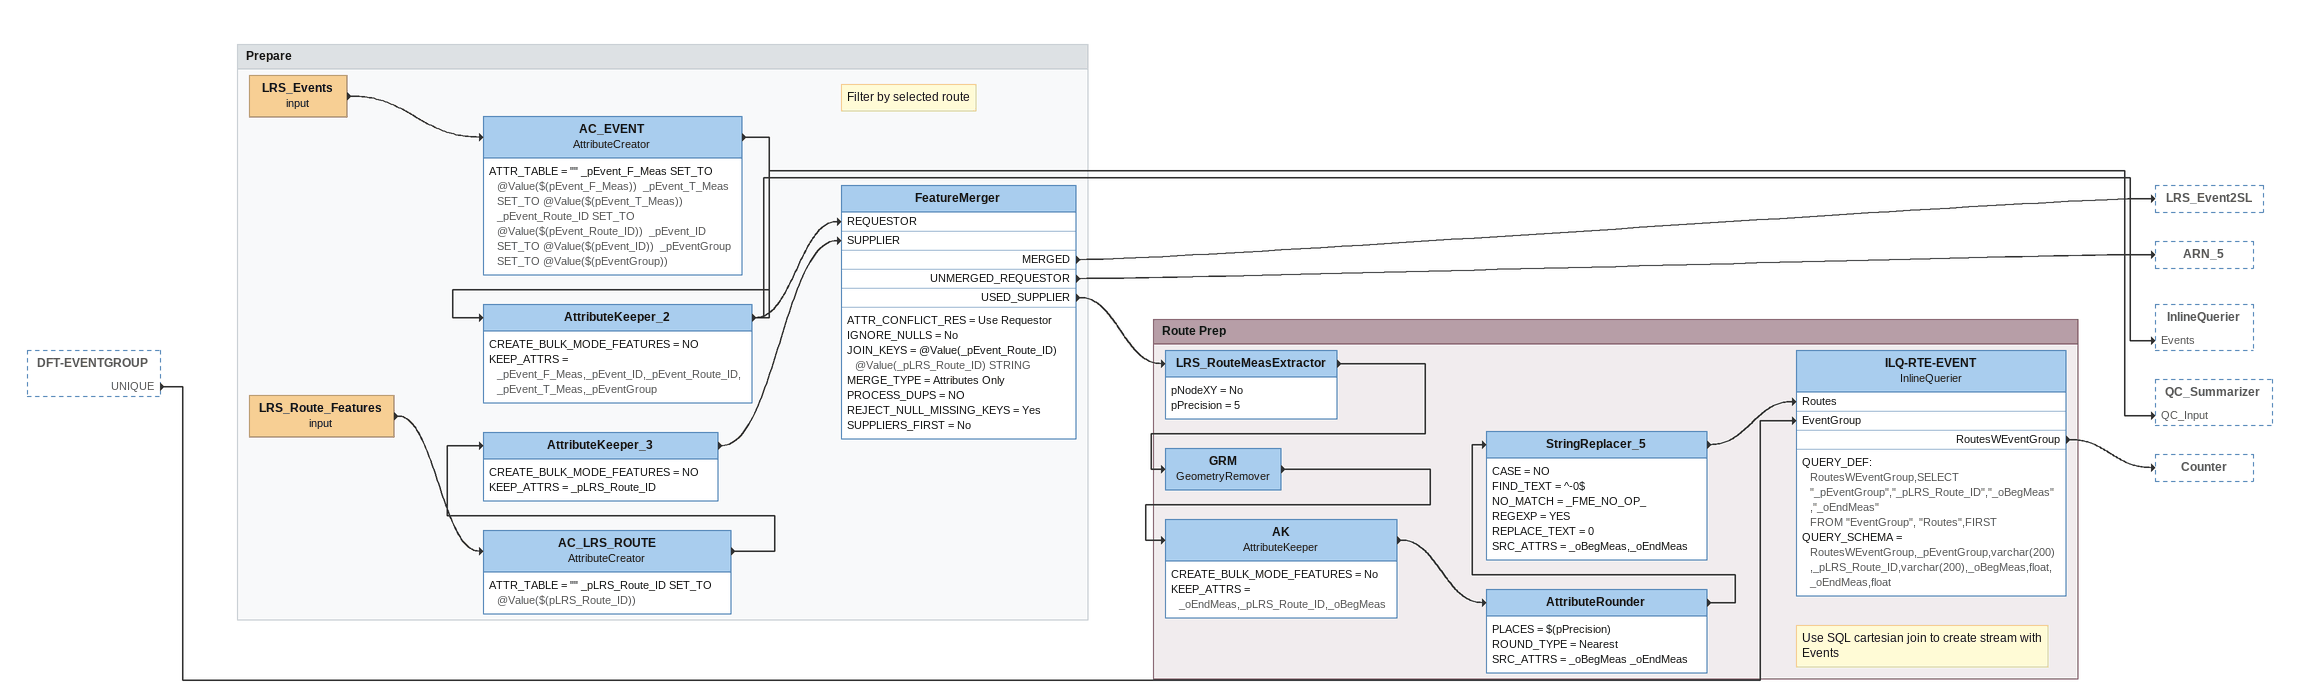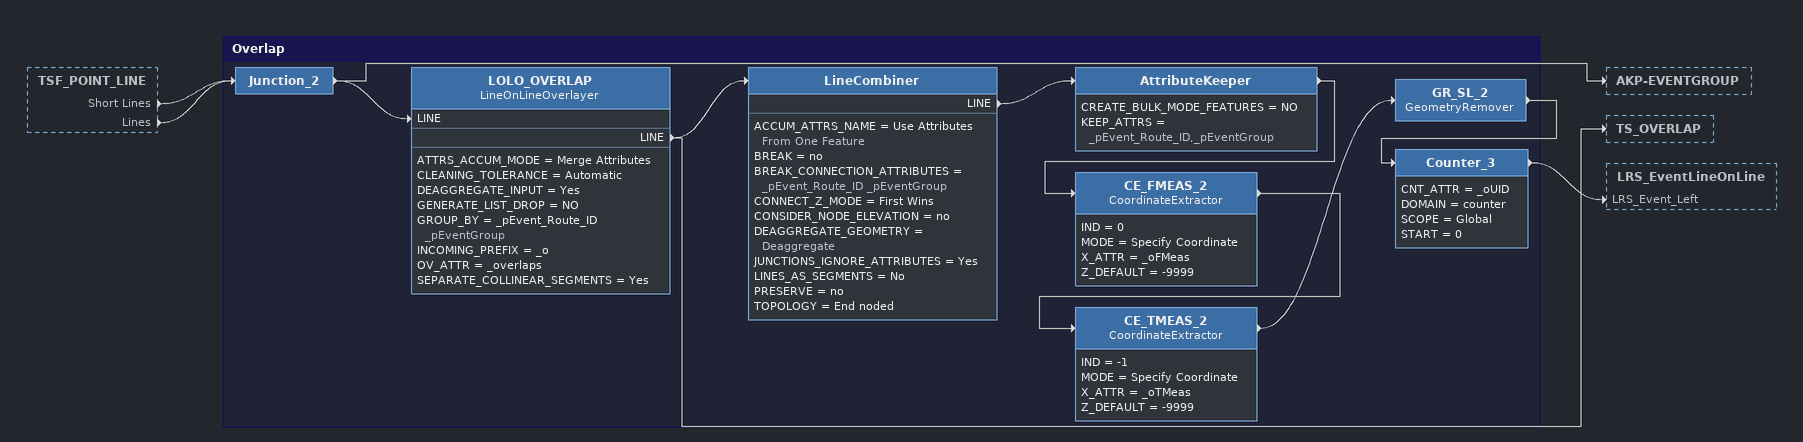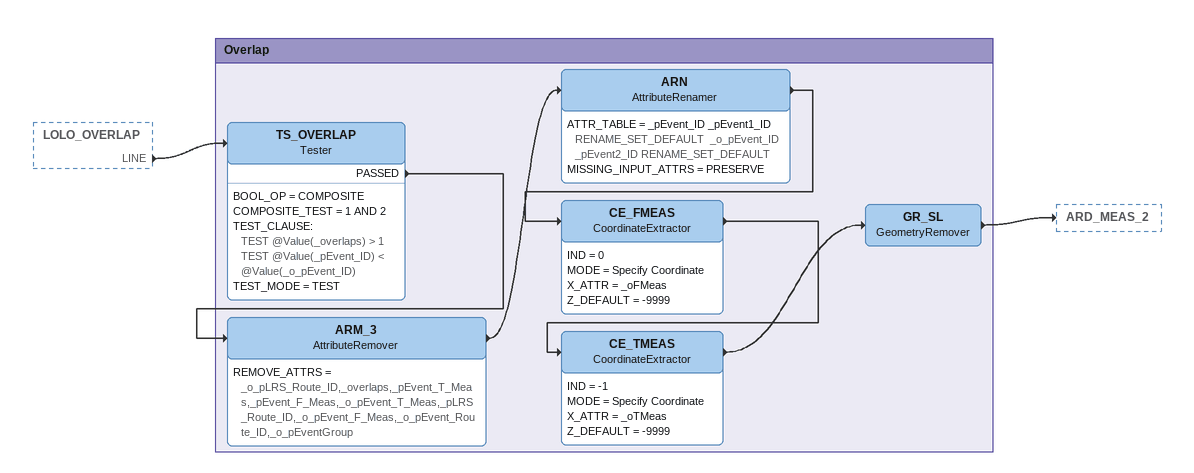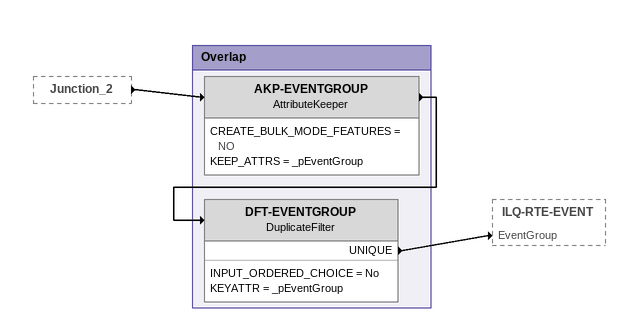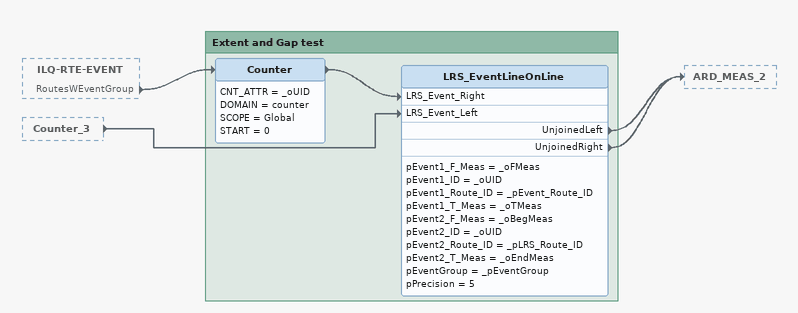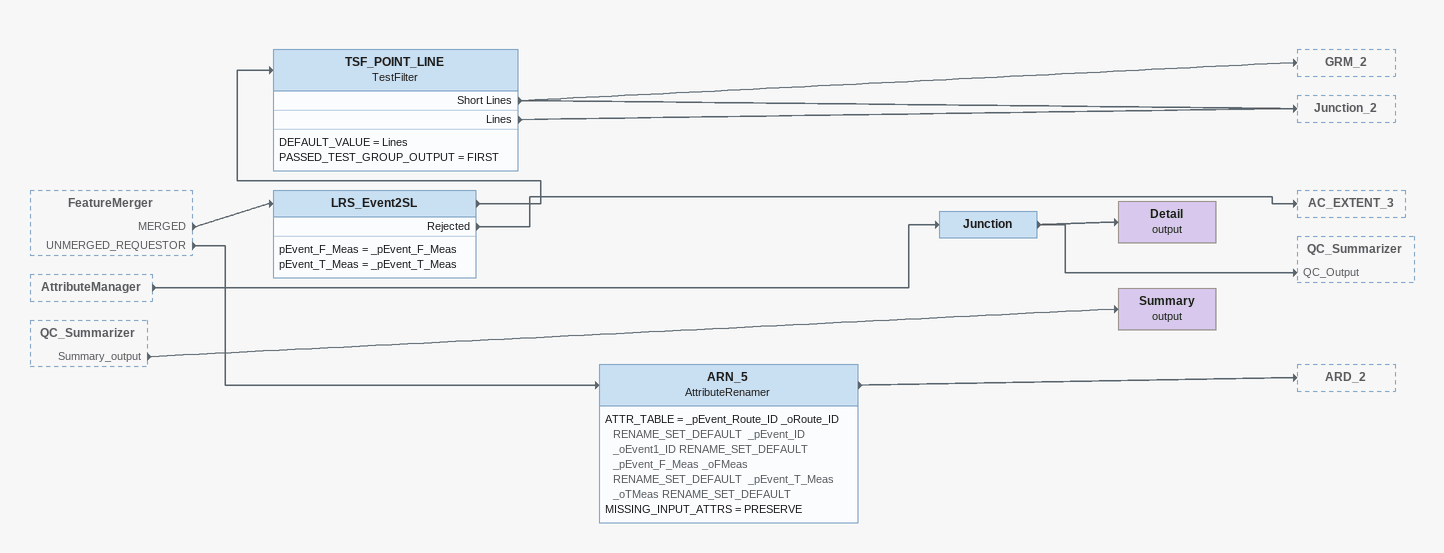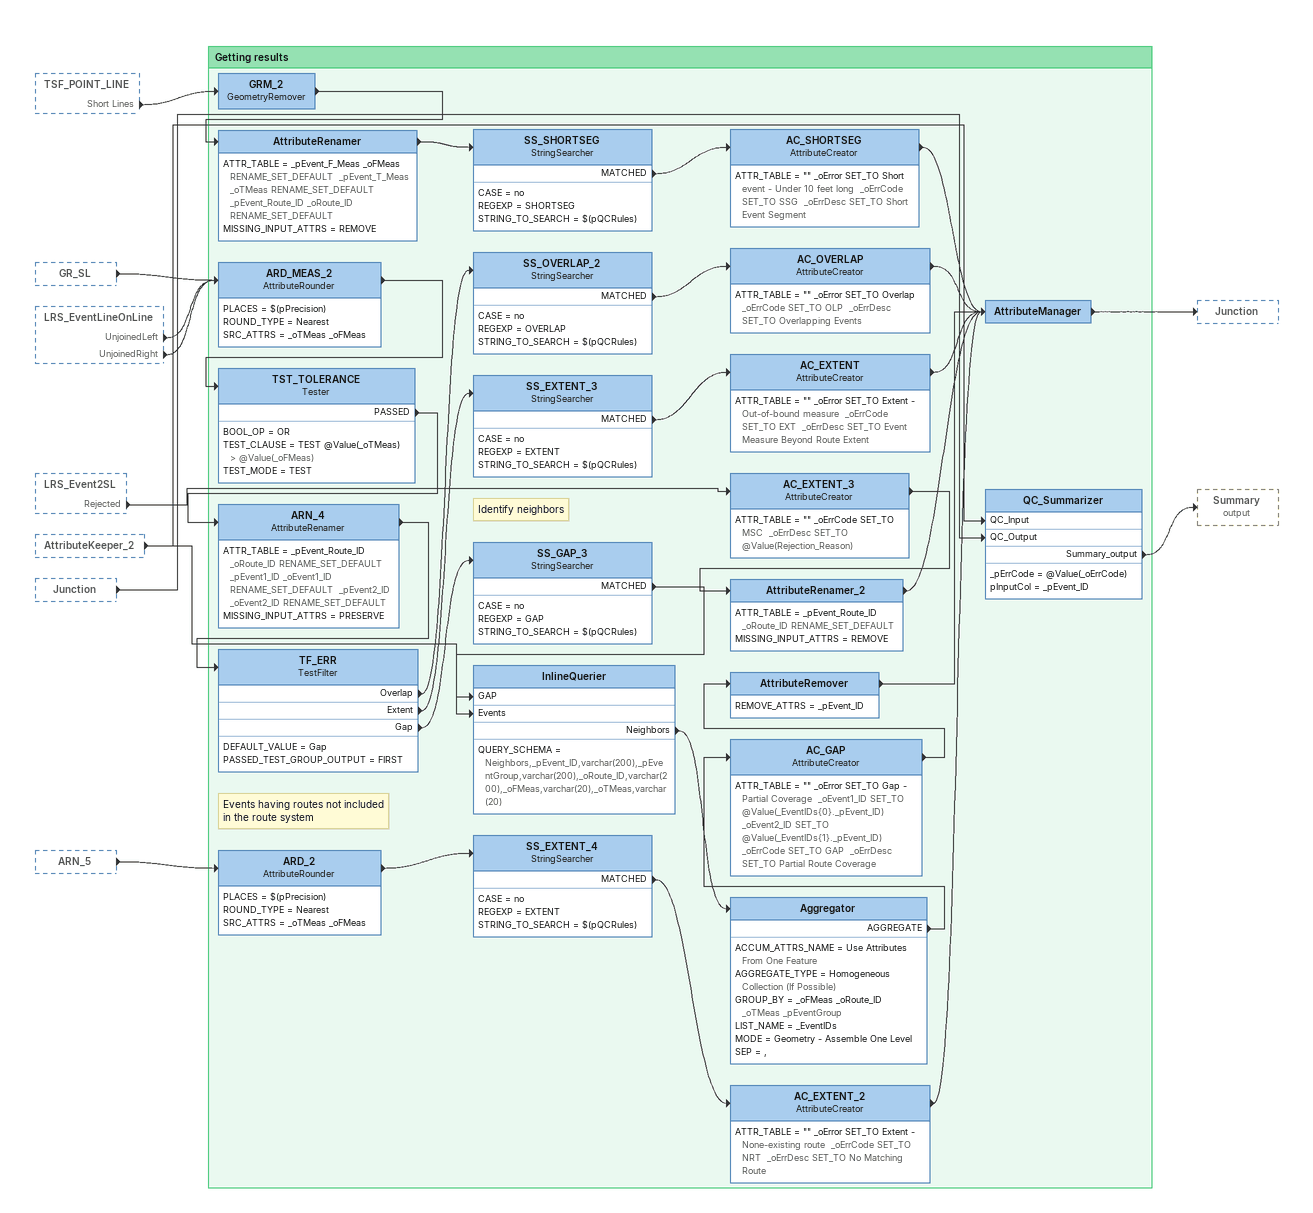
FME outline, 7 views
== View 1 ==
DFT-EVENTGROUP [outside]
    UNIQUE -> ILQ-RTE-EVENT [EventGroup]

Bookmark: Prepare
LRS_Events (input)
    -> AC_EVENT
AC_EVENT: AttributeCreator
    ATTR_TABLE = "" _pEvent_F_Meas SET_TO @Value($(pEvent_F_Meas))  _pEvent_T_Meas SET_TO @Value($(pEvent_T_Meas))  _pEvent_Route_ID SET_TO @Value($(pEvent_Route_ID))  _pEvent_ID SET_TO @Value($(pEvent_ID))  _pEventGroup SET_TO @Value($(pEventGroup))
    -> AttributeKeeper_2
AttributeKeeper_2
    CREATE_BULK_MODE_FEATURES = NO
    KEEP_ATTRS = _pEvent_F_Meas,_pEvent_ID,_pEvent_Route_ID,_pEvent_T_Meas,_pEventGroup
    -> InlineQuerier [Events]
    -> FeatureMerger [REQUESTOR]
    -> QC_Summarizer [QC_Input]
LRS_Route_Features (input)
    -> AC_LRS_ROUTE
AC_LRS_ROUTE: AttributeCreator
    ATTR_TABLE = "" _pLRS_Route_ID SET_TO @Value($(pLRS_Route_ID))
    -> AttributeKeeper_3
AttributeKeeper_3
    CREATE_BULK_MODE_FEATURES = NO
    KEEP_ATTRS = _pLRS_Route_ID
    -> FeatureMerger [SUPPLIER]
Note: Filter by selected route
FeatureMerger
    ATTR_CONFLICT_RES = Use Requestor
    IGNORE_NULLS = No
    JOIN_KEYS = @Value(_pEvent_Route_ID) @Value(_pLRS_Route_ID) STRING
    MERGE_TYPE = Attributes Only
    PROCESS_DUPS = NO
    REJECT_NULL_MISSING_KEYS = Yes
    SUPPLIERS_FIRST = No
    MERGED -> LRS_Event2SL
    UNMERGED_REQUESTOR -> ARN_5
    USED_SUPPLIER -> LRS_RouteMeasExtractor

Bookmark: Route Prep
LRS_RouteMeasExtractor
    pNodeXY = No
    pPrecision = 5
    -> GRM
GRM: GeometryRemover
    -> AK
AK: AttributeKeeper
    CREATE_BULK_MODE_FEATURES = No
    KEEP_ATTRS = _oEndMeas,_pLRS_Route_ID,_oBegMeas
    -> AttributeRounder
AttributeRounder
    PLACES = $(pPrecision)
    ROUND_TYPE = Nearest
    SRC_ATTRS = _oBegMeas _oEndMeas
    -> StringReplacer_5
StringReplacer_5
    CASE = NO
    FIND_TEXT = ^-0$
    NO_MATCH = _FME_NO_OP_
    REGEXP = YES
    REPLACE_TEXT = 0
    SRC_ATTRS = _oBegMeas,_oEndMeas
    -> ILQ-RTE-EVENT [Routes]
Note: Use SQL cartesian join to create stream with Events
ILQ-RTE-EVENT: InlineQuerier
    QUERY_DEF:
      RoutesWEventGroup,SELECT "_pEventGroup","_pLRS_Route_ID","_oBegMeas","_oEndMeas"
      FROM "EventGroup", "Routes",FIRST
    QUERY_SCHEMA = RoutesWEventGroup,_pEventGroup,varchar(200),_pLRS_Route_ID,varchar(200),_oBegMeas,float,_oEndMeas,float
    RoutesWEventGroup -> Counter

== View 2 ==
TSF_POINT_LINE [outside]
    Short Lines -> Junction_2
    Lines -> Junction_2

Bookmark: Overlap
Junction_2
    -> LOLO_OVERLAP [LINE]
    -> AKP-EVENTGROUP
LOLO_OVERLAP: LineOnLineOverlayer
    ATTRS_ACCUM_MODE = Merge Attributes
    CLEANING_TOLERANCE = Automatic
    DEAGGREGATE_INPUT = Yes
    GENERATE_LIST_DROP = NO
    GROUP_BY = _pEvent_Route_ID _pEventGroup
    INCOMING_PREFIX = _o
    OV_ATTR = _overlaps
    SEPARATE_COLLINEAR_SEGMENTS = Yes
    LINE -> TS_OVERLAP
    LINE -> LineCombiner
LineCombiner
    ACCUM_ATTRS_NAME = Use Attributes From One Feature
    BREAK = no
    BREAK_CONNECTION_ATTRIBUTES = _pEvent_Route_ID _pEventGroup
    CONNECT_Z_MODE = First Wins
    CONSIDER_NODE_ELEVATION = no
    DEAGGREGATE_GEOMETRY = Deaggregate
    JUNCTIONS_IGNORE_ATTRIBUTES = Yes
    LINES_AS_SEGMENTS = No
    PRESERVE = no
    TOPOLOGY = End noded
    LINE -> AttributeKeeper
AttributeKeeper
    CREATE_BULK_MODE_FEATURES = NO
    KEEP_ATTRS = _pEvent_Route_ID,_pEventGroup
    -> CE_FMEAS_2
CE_FMEAS_2: CoordinateExtractor
    IND = 0
    MODE = Specify Coordinate
    X_ATTR = _oFMeas
    Z_DEFAULT = -9999
    -> CE_TMEAS_2
CE_TMEAS_2: CoordinateExtractor
    IND = -1
    MODE = Specify Coordinate
    X_ATTR = _oTMeas
    Z_DEFAULT = -9999
    -> GR_SL_2
GR_SL_2: GeometryRemover
    -> Counter_3
Counter_3
    CNT_ATTR = _oUID
    DOMAIN = counter
    SCOPE = Global
    START = 0
    -> LRS_EventLineOnLine [LRS_Event_Left]

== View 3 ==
LOLO_OVERLAP [outside]
    LINE -> TS_OVERLAP

Bookmark: Overlap
TS_OVERLAP: Tester
    BOOL_OP = COMPOSITE
    COMPOSITE_TEST = 1 AND 2
    TEST_CLAUSE:
      TEST @Value(_overlaps) > 1
      TEST @Value(_pEvent_ID) < @Value(_o_pEvent_ID)
    TEST_MODE = TEST
    PASSED -> ARM_3
ARM_3: AttributeRemover
    REMOVE_ATTRS = _o_pLRS_Route_ID,_overlaps,_pEvent_T_Meas,_pEvent_F_Meas,_o_pEvent_T_Meas,_pLRS_Route_ID,_o_pEvent_F_Meas,_o_pEvent_Route_ID,_o_pEventGroup
    -> ARN
ARN: AttributeRenamer
    ATTR_TABLE = _pEvent_ID _pEvent1_ID RENAME_SET_DEFAULT  _o_pEvent_ID _pEvent2_ID RENAME_SET_DEFAULT
    MISSING_INPUT_ATTRS = PRESERVE
    -> CE_FMEAS
CE_FMEAS: CoordinateExtractor
    IND = 0
    MODE = Specify Coordinate
    X_ATTR = _oFMeas
    Z_DEFAULT = -9999
    -> CE_TMEAS
CE_TMEAS: CoordinateExtractor
    IND = -1
    MODE = Specify Coordinate
    X_ATTR = _oTMeas
    Z_DEFAULT = -9999
    -> GR_SL
GR_SL: GeometryRemover
    -> ARD_MEAS_2

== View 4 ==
Junction_2 [outside]
    -> AKP-EVENTGROUP

Bookmark: Overlap
AKP-EVENTGROUP: AttributeKeeper
    CREATE_BULK_MODE_FEATURES = NO
    KEEP_ATTRS = _pEventGroup
    -> DFT-EVENTGROUP
DFT-EVENTGROUP: DuplicateFilter
    INPUT_ORDERED_CHOICE = No
    KEYATTR = _pEventGroup
    UNIQUE -> ILQ-RTE-EVENT [EventGroup]

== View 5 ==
ILQ-RTE-EVENT [outside]
    RoutesWEventGroup -> Counter
Counter_3 [outside]
    -> LRS_EventLineOnLine [LRS_Event_Left]

Bookmark: Extent and Gap test
Counter
    CNT_ATTR = _oUID
    DOMAIN = counter
    SCOPE = Global
    START = 0
    -> LRS_EventLineOnLine [LRS_Event_Right]
LRS_EventLineOnLine
    pEvent1_F_Meas = _oFMeas
    pEvent1_ID = _oUID
    pEvent1_Route_ID = _pEvent_Route_ID
    pEvent1_T_Meas = _oTMeas
    pEvent2_F_Meas = _oBegMeas
    pEvent2_ID = _oUID
    pEvent2_Route_ID = _pLRS_Route_ID
    pEvent2_T_Meas = _oEndMeas
    pEventGroup = _pEventGroup
    pPrecision = 5
    UnjoinedLeft -> ARD_MEAS_2
    UnjoinedRight -> ARD_MEAS_2

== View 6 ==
FeatureMerger [outside]
    MERGED -> LRS_Event2SL
    UNMERGED_REQUESTOR -> ARN_5
AttributeManager [outside]
    -> Junction
QC_Summarizer [outside]
    Summary_output -> Summary (output)
LRS_Event2SL
    pEvent_F_Meas = _pEvent_F_Meas
    pEvent_T_Meas = _pEvent_T_Meas
    -> TSF_POINT_LINE
    Rejected -> AC_EXTENT_3
TSF_POINT_LINE: TestFilter
    DEFAULT_VALUE = Lines
    PASSED_TEST_GROUP_OUTPUT = FIRST
    Short Lines -> GRM_2
    Short Lines -> Junction_2
    Lines -> Junction_2
ARN_5: AttributeRenamer
    ATTR_TABLE = _pEvent_Route_ID _oRoute_ID RENAME_SET_DEFAULT  _pEvent_ID _oEvent1_ID RENAME_SET_DEFAULT  _pEvent_F_Meas _oFMeas RENAME_SET_DEFAULT  _pEvent_T_Meas _oTMeas RENAME_SET_DEFAULT
    MISSING_INPUT_ATTRS = PRESERVE
    -> ARD_2
Junction
    -> Detail (output)
    -> QC_Summarizer [QC_Output]
Detail (output)
Summary (output)

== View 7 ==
TSF_POINT_LINE [outside]
    Short Lines -> GRM_2
GR_SL [outside]
    -> ARD_MEAS_2
LRS_EventLineOnLine [outside]
    UnjoinedLeft -> ARD_MEAS_2
    UnjoinedRight -> ARD_MEAS_2
LRS_Event2SL [outside]
    Rejected -> AC_EXTENT_3
AttributeKeeper_2 [outside]
    -> InlineQuerier [Events]
    -> QC_Summarizer [QC_Input]
Junction [outside]
    -> QC_Summarizer [QC_Output]
ARN_5 [outside]
    -> ARD_2

Bookmark: Getting results
GRM_2: GeometryRemover
    -> AttributeRenamer
AttributeRenamer
    ATTR_TABLE = _pEvent_F_Meas _oFMeas RENAME_SET_DEFAULT  _pEvent_T_Meas _oTMeas RENAME_SET_DEFAULT  _pEvent_Route_ID _oRoute_ID RENAME_SET_DEFAULT
    MISSING_INPUT_ATTRS = REMOVE
    -> SS_SHORTSEG
SS_SHORTSEG: StringSearcher
    CASE = no
    REGEXP = SHORTSEG
    STRING_TO_SEARCH = $(pQCRules)
    MATCHED -> AC_SHORTSEG
AC_SHORTSEG: AttributeCreator
    ATTR_TABLE = "" _oError SET_TO Short event - Under 10 feet long  _oErrCode SET_TO SSG  _oErrDesc SET_TO Short Event Segment
    -> AttributeManager
AC_EXTENT_3: AttributeCreator
    ATTR_TABLE = "" _oErrCode SET_TO MSC  _oErrDesc SET_TO @Value(Rejection_Reason)
    -> AttributeRenamer_2
AttributeRenamer_2
    ATTR_TABLE = _pEvent_Route_ID _oRoute_ID RENAME_SET_DEFAULT
    MISSING_INPUT_ATTRS = REMOVE
    -> AttributeManager
ARD_MEAS_2: AttributeRounder
    PLACES = $(pPrecision)
    ROUND_TYPE = Nearest
    SRC_ATTRS = _oTMeas _oFMeas
    -> TST_TOLERANCE
TST_TOLERANCE: Tester
    BOOL_OP = OR
    TEST_CLAUSE = TEST @Value(_oTMeas) > @Value(_oFMeas)
    TEST_MODE = TEST
    PASSED -> ARN_4
ARN_4: AttributeRenamer
    ATTR_TABLE = _pEvent_Route_ID _oRoute_ID RENAME_SET_DEFAULT  _pEvent1_ID _oEvent1_ID RENAME_SET_DEFAULT  _pEvent2_ID _oEvent2_ID RENAME_SET_DEFAULT
    MISSING_INPUT_ATTRS = PRESERVE
    -> TF_ERR
TF_ERR: TestFilter
    DEFAULT_VALUE = Gap
    PASSED_TEST_GROUP_OUTPUT = FIRST
    Overlap -> SS_OVERLAP_2
    Extent -> SS_EXTENT_3
    Gap -> SS_GAP_3
SS_OVERLAP_2: StringSearcher
    CASE = no
    REGEXP = OVERLAP
    STRING_TO_SEARCH = $(pQCRules)
    MATCHED -> AC_OVERLAP
AC_OVERLAP: AttributeCreator
    ATTR_TABLE = "" _oError SET_TO Overlap  _oErrCode SET_TO OLP  _oErrDesc SET_TO Overlapping Events
    -> AttributeManager
SS_EXTENT_3: StringSearcher
    CASE = no
    REGEXP = EXTENT
    STRING_TO_SEARCH = $(pQCRules)
    MATCHED -> AC_EXTENT
AC_EXTENT: AttributeCreator
    ATTR_TABLE = "" _oError SET_TO Extent - Out-of-bound measure  _oErrCode SET_TO EXT  _oErrDesc SET_TO Event Measure Beyond Route Extent
    -> AttributeManager
Note: Identify neighbors
SS_GAP_3: StringSearcher
    CASE = no
    REGEXP = GAP
    STRING_TO_SEARCH = $(pQCRules)
    MATCHED -> InlineQuerier [GAP]
InlineQuerier
    QUERY_SCHEMA = Neighbors,_pEvent_ID,varchar(200),_pEventGroup,varchar(200),_oRoute_ID,varchar(200),_oFMeas,varchar(20),_oTMeas,varchar(20)
    Neighbors -> Aggregator
Aggregator
    ACCUM_ATTRS_NAME = Use Attributes From One Feature
    AGGREGATE_TYPE = Homogeneous Collection (If Possible)
    GROUP_BY = _oFMeas _oRoute_ID _oTMeas _pEventGroup
    LIST_NAME = _EventIDs
    MODE = Geometry - Assemble One Level
    SEP = ,
    AGGREGATE -> AC_GAP
AC_GAP: AttributeCreator
    ATTR_TABLE = "" _oError SET_TO Gap - Partial Coverage  _oEvent1_ID SET_TO @Value(_EventIDs{0}._pEvent_ID)  _oEvent2_ID SET_TO @Value(_EventIDs{1}._pEvent_ID)  _oErrCode SET_TO GAP  _oErrDesc SET_TO Partial Route Coverage
    -> AttributeRemover
AttributeRemover
    REMOVE_ATTRS = _pEvent_ID
    -> AttributeManager
ARD_2: AttributeRounder
    PLACES = $(pPrecision)
    ROUND_TYPE = Nearest
    SRC_ATTRS = _oTMeas _oFMeas
    -> SS_EXTENT_4
Note: Events having routes not included / in the route system
SS_EXTENT_4: StringSearcher
    CASE = no
    REGEXP = EXTENT
    STRING_TO_SEARCH = $(pQCRules)
    MATCHED -> AC_EXTENT_2
AC_EXTENT_2: AttributeCreator
    ATTR_TABLE = "" _oError SET_TO Extent - None-existing route  _oErrCode SET_TO NRT  _oErrDesc SET_TO No Matching Route
    -> AttributeManager
AttributeManager
    -> Junction
QC_Summarizer
    _pErrCode = @Value(_oErrCode)
    pInputCol = _pEvent_ID
    Summary_output -> Summary (output)
